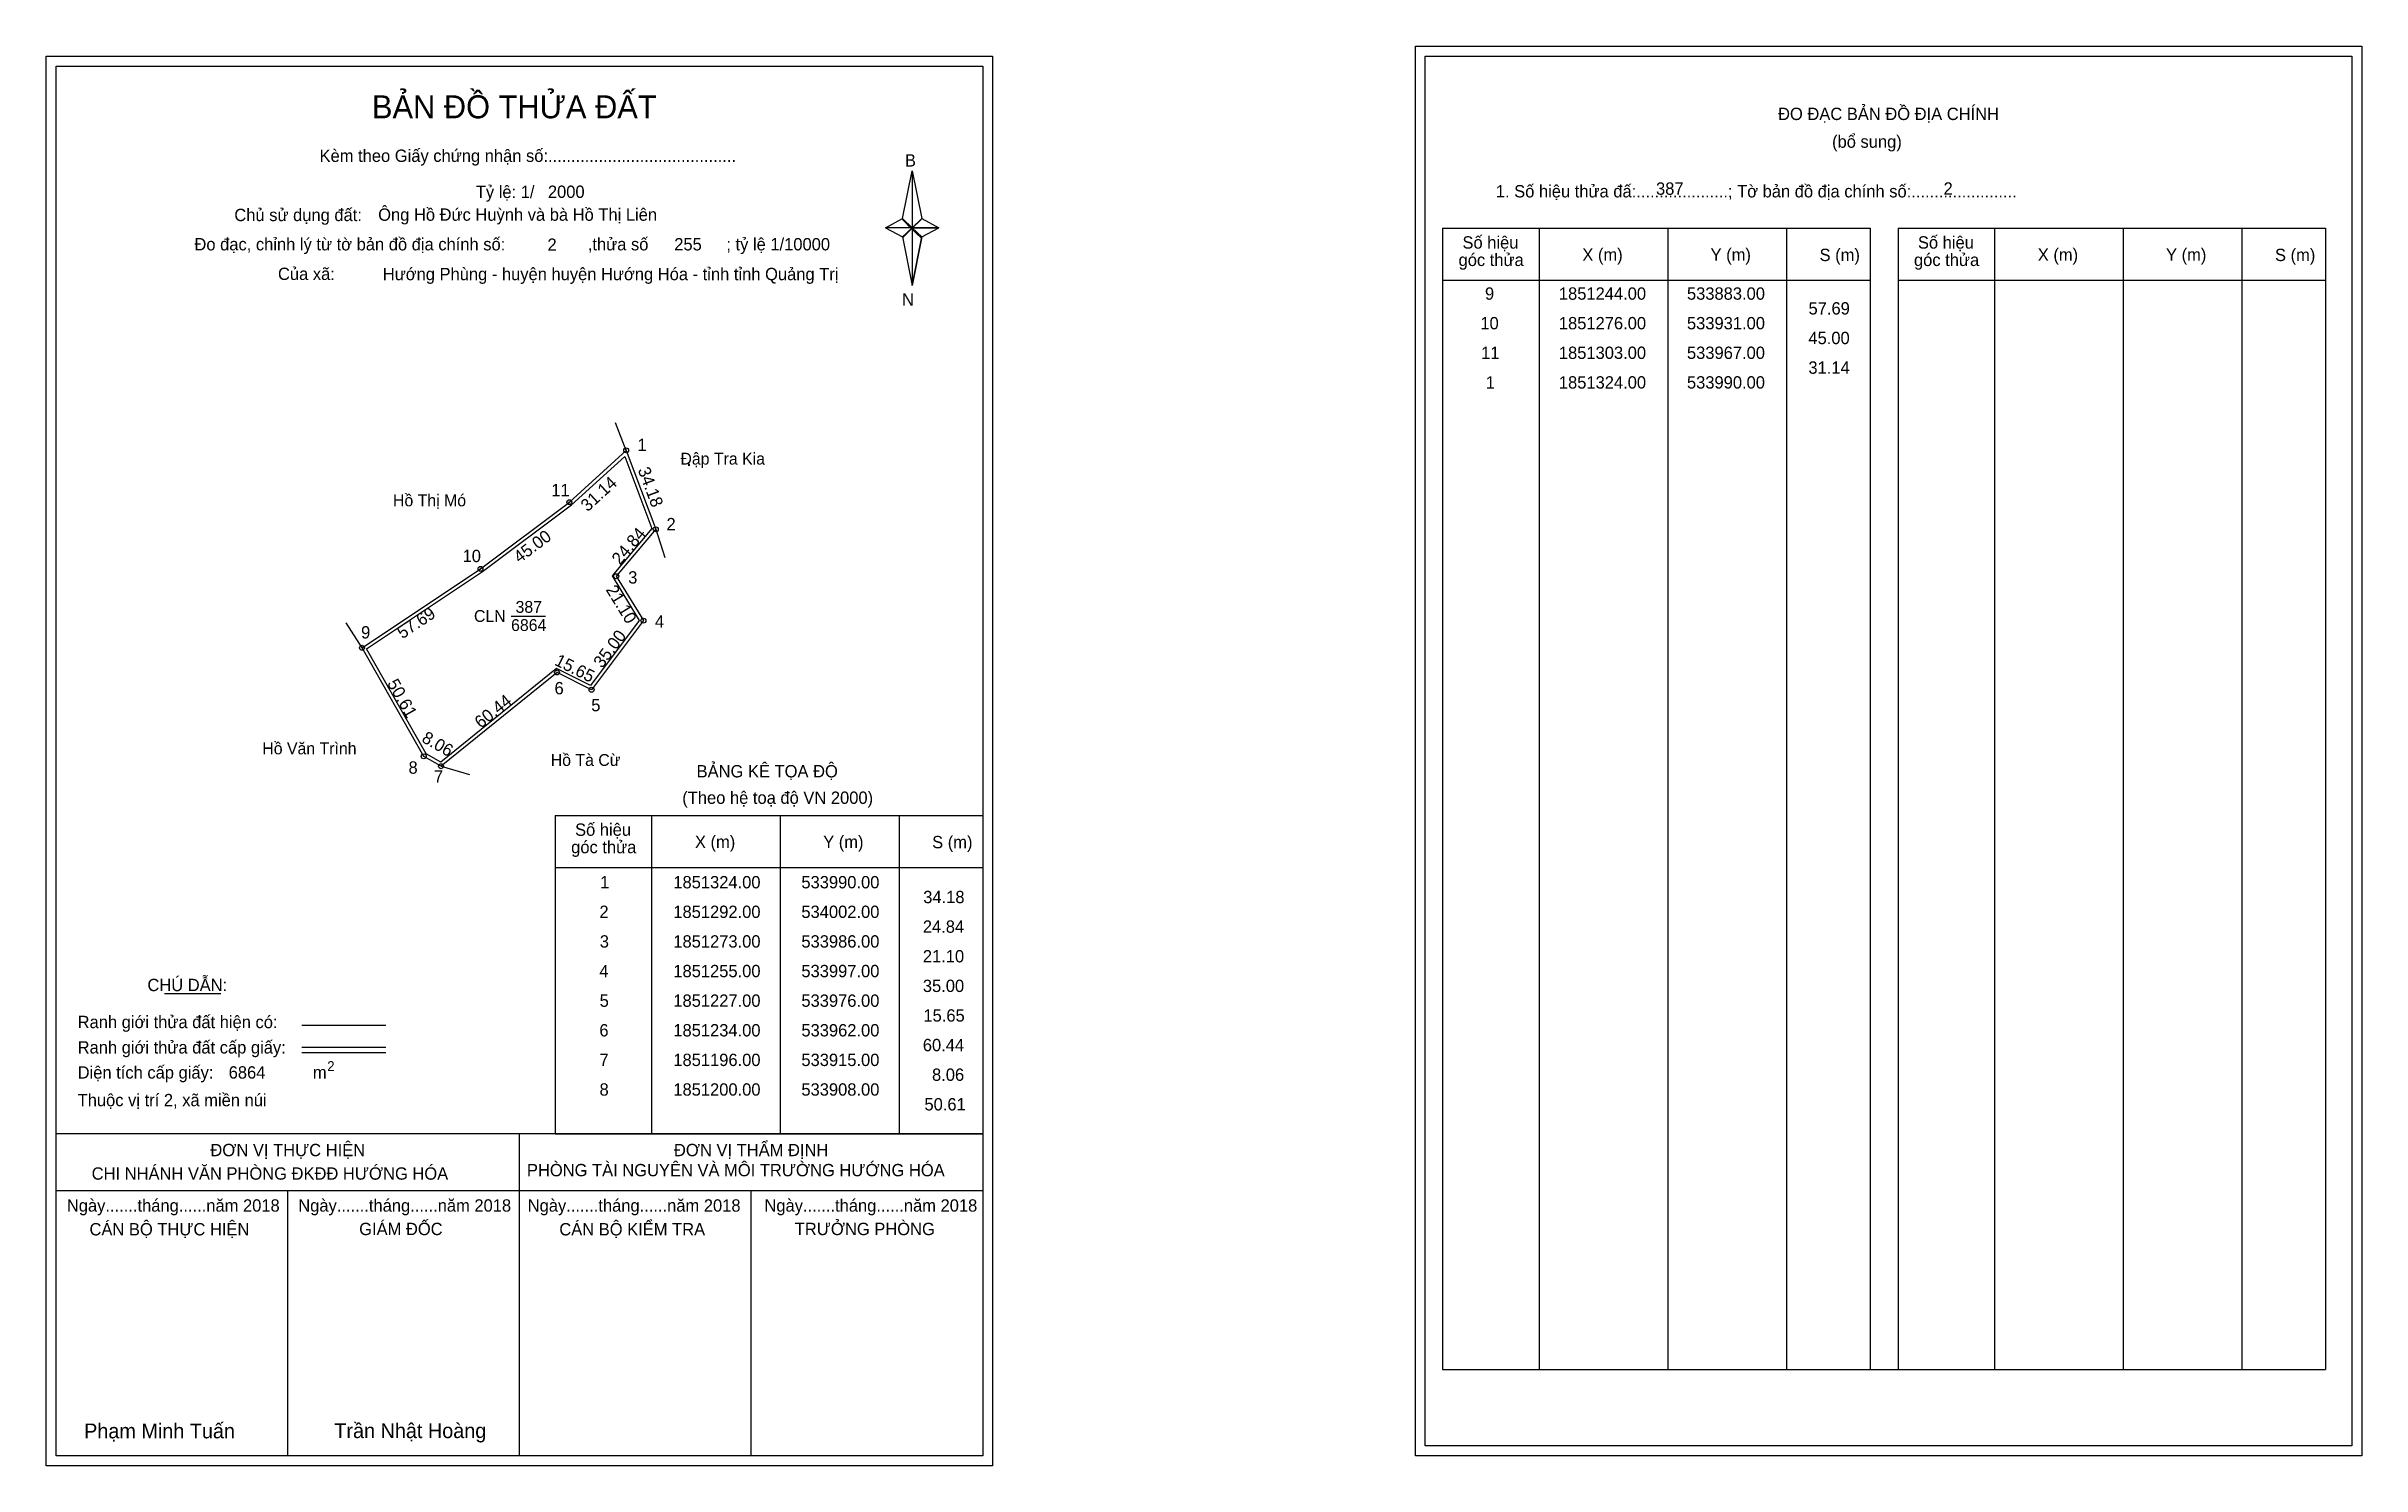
# Model space of a CAD drawing. Extents: x 533755 to 534693, y 1850913 to 1851488.
import ezdxf

# ---------------------------------------------------------------- set-up
doc = ezdxf.new("R2010")
doc.units = 0
for name, color, linetype in [('Level 1', 7, 'Continuous'), ('Level 10', 7, 'Continuous'), ('Level 11', 7, 'Continuous'), ('Level 13', 7, 'Continuous'), ('Level 27', 7, 'Continuous'), ('Level 3', 7, 'Continuous'), ('Level 36', 7, 'Continuous'), ('Level 49', 7, 'Continuous'), ('Level 53', 7, 'Continuous'), ('Level 55', 7, 'Continuous'), ('Level 6', 7, 'Continuous'), ('Level 60', 7, 'Continuous'), ('Level 63', 7, 'Continuous'), ('Level 9', 7, 'Continuous')]:
    doc.layers.add(name, color=color, linetype=linetype)

msp = doc.modelspace()

# ---------------------------------------------------------------- linework, layer by layer
at = {"layer": 'Level 1'}
for p, q in [((533759.09, 1851479.73), (533759.09, 1851479.73)), ((534313.74, 1851483.73), (534313.74, 1851483.73)), ((534101.94, 1851417.96), (534105.87, 1851437.24)), ((534105.87, 1851437.24), (534105.87, 1851414.19)), ((534105.87, 1851437.24), (534109.81, 1851417.96)), ((534095.05, 1851414.19), (534101.94, 1851417.96)), ((534101.94, 1851417.96), (534105.87, 1851414.19)), ((534105.58, 1851413.76), (534101.94, 1851417.52)), ((534105.87, 1851414.19), (534101.94, 1851410.51)), ((534105.58, 1851413.76), (534101.94, 1851410.07)), ((534101.94, 1851410.07), (534105.58, 1851413.76)), ((534109.51, 1851417.52), (534105.58, 1851413.76)), ((534105.58, 1851413.76), (534109.51, 1851417.52)), ((534109.51, 1851410.07), (534105.58, 1851413.76)), ((534109.81, 1851417.96), (534105.87, 1851414.19)), ((534105.87, 1851414.19), (534105.87, 1851390.79)), ((534105.87, 1851414.19), (534116.69, 1851414.19)), ((534105.87, 1851414.19), (534109.81, 1851410.51)), ((534109.81, 1851410.51), (534116.69, 1851414.19)), ((534320.8, 1851414.02), (534494.01, 1851414.02)), ((534359.98, 1850951.49), (534359.98, 1851414.02)), ((534412.13, 1850951.49), (534412.13, 1851414.02)), ((534460.07, 1851414.02), (534460.07, 1850951.49)), ((534494.01, 1851414.02), (534494.01, 1850951.49)), ((534505.32, 1851414.02), (534678.52, 1851414.02)), ((534544.5, 1850951.49), (534544.5, 1851414.02)), ((534596.64, 1850951.49), (534596.64, 1851414.02)), ((534644.59, 1851414.02), (534644.59, 1850951.49)), ((534678.52, 1851414.02), (534678.52, 1850951.49)), ((534101.94, 1851410.51), (534105.87, 1851390.79)), ((534109.81, 1851410.51), (534105.87, 1851390.79)), ((534320.8, 1851392.96), (534494.01, 1851392.96)), ((534505.32, 1851392.96), (534678.52, 1851392.96)), ((533961.28, 1851176.07), (534134.48, 1851176.07)), ((534000.46, 1851047.02), (534000.46, 1851176.07)), ((534052.6, 1851047.02), (534052.6, 1851176.07)), ((534100.55, 1851176.07), (534100.55, 1851047.02)), ((533961.28, 1851155.02), (534134.48, 1851155.02)), ((533802.93, 1851103.86), (533825.73, 1851103.86)), ((533858.66, 1851091.05), (533892.68, 1851091.05)), ((533858.66, 1851082.15), (533892.68, 1851082.15)), ((533858.66, 1851079.96), (533892.68, 1851079.96)), ((533972.75, 1851047.02), (533759.09, 1851047.02)), ((534134.48, 1851047.02), (533924.8, 1851047.02)), ((533946.79, 1850916.58), (533946.79, 1851047.02)), ((533961.28, 1851047.02), (534134.48, 1851047.02)), ((534134.49, 1851023.92), (533759.09, 1851023.92)), ((533852.94, 1850916.58), (533852.94, 1851023.92)), ((534040.64, 1850916.58), (534040.64, 1851023.92)), ((534320.8, 1850951.49), (534678.52, 1850951.49)), ((534134.48, 1850916.58), (534134.48, 1850916.58)), ((534689.14, 1850920.58), (534689.14, 1850920.58))]:
    msp.add_line(p, q, dxfattribs=at)
for points in [[(534101.94, 1851417.96), (534105.87, 1851437.24), (534105.87, 1851414.19)], [(534095.05, 1851414.19), (534101.94, 1851410.51), (534105.87, 1851414.19)], [(534105.87, 1851414.19), (534109.81, 1851417.96), (534116.69, 1851414.19)], [(534105.87, 1851414.19), (534105.87, 1851390.79), (534109.81, 1851410.51)]]:
    msp.add_lwpolyline(points, close=True, dxfattribs=at)
at = {"layer": 'Level 10'}
for points in [[(533990, 1851324), (534002, 1851292), (533986, 1851273), (533997, 1851255), (533976, 1851227), (533962, 1851234), (533915, 1851196), (533908, 1851200), (533883, 1851244), (533931, 1851276), (533967, 1851303)], [(533989.42, 1851321.57), (534000.4, 1851292.28), (533984.28, 1851273.13), (533995.31, 1851255.08), (533975.58, 1851228.77), (533961.82, 1851235.66), (533914.86, 1851197.69), (533909.03, 1851201.03), (533884.86, 1851243.56), (533931.81, 1851274.86), (533967.89, 1851301.92)]]:
    msp.add_lwpolyline(points, close=True, dxfattribs=at)
at = {"layer": 'Level 11'}
for centre in [(533990, 1851324), (533990, 1851324), (533967, 1851303), (534002, 1851292), (533931, 1851276), (533986, 1851273), (533997, 1851255), (533883, 1851244), (533962, 1851234), (533976, 1851227), (533908, 1851200), (533915, 1851196)]:
    msp.add_circle(centre, 1, dxfattribs=at)
at = {"layer": 'Level 27'}
for p, q in [((533990, 1851324), (533985.73, 1851335.21)), ((534002, 1851292), (534005.69, 1851280.58)), ((533883, 1851244), (533876.51, 1851254.09)), ((533915, 1851196), (533926.51, 1851192.59))]:
    msp.add_line(p, q, dxfattribs=at)
at = {"layer": 'Level 3'}
for p, q in [((534320.8, 1851414.02), (534320.8, 1850951.49)), ((534505.32, 1851414.02), (534505.32, 1850951.49)), ((533961.28, 1851176.07), (533961.28, 1851047.02))]:
    msp.add_line(p, q, dxfattribs=at)
at = {"layer": 'Level 63'}
for points in [[(534309.74, 1851487.73), (534693.14, 1851487.73), (534693.14, 1850916.58), (534309.74, 1850916.58)], [(533755.09, 1851483.73), (534138.49, 1851483.73), (534138.49, 1850912.58), (533755.09, 1850912.58)], [(533759.09, 1851479.73), (534134.49, 1851479.73), (534134.49, 1850916.58), (533759.09, 1850916.58)], [(534313.74, 1851483.73), (534689.14, 1851483.73), (534689.14, 1850920.58), (534313.74, 1850920.58)]]:
    msp.add_lwpolyline(points, close=True, dxfattribs=at)
at = {"layer": 'Level 9'}
msp.add_line((533943.38, 1851256.88), (533957.33, 1851256.88), dxfattribs=at)

# ---------------------------------------------------------------- texts
at = {"layer": 'Level 1'}
for s, height, p in [('BẢN ĐỒ THỬA ĐẤT', 9.3313, (533887.02, 1851458.54)), ('ĐO ĐẠC BẢN ĐỒ ĐỊA CHÍNH', 5, (534456.69, 1851457.85)), ('(bổ sung)', 5, (534478.57, 1851446.61)), ('Kèm theo Giấy chứng nhận số:.........................................', 5, (533865.79, 1851440.88)), ('B', 5, (534102.96, 1851439)), ('1. Số hiệu thửa đấ:....................; Tờ bản đồ địa chính số:.......................', 5, (534342.35, 1851426.49)), ('Chủ sử dụng đất:', 5, (533831.27, 1851416.89)), ('Đo đạc, chỉnh lý từ tờ bản đồ địa chính số:                  ,thửa số                 ; tỷ lệ 1/10000', 5, (533815.1, 1851405.03)), ('góc thửa', 5, (534327.25, 1851398.69)), ('Số hiệu', 5, (534328.83, 1851405.75)), ('X (m)', 5, (534377.4, 1851400.8)), ('Y (m)', 5, (534429.35, 1851400.8)), ('S (m)', 5, (534473.51, 1851400.7)), ('góc thửa', 5, (534511.76, 1851398.69)), ('Số hiệu', 5, (534513.35, 1851405.75)), ('X (m)', 5, (534561.91, 1851400.8)), ('Y (m)', 5, (534613.87, 1851400.8)), ('S (m)', 5, (534658.02, 1851400.7)), ('Của xã:', 5, (533848.95, 1851393.03)), ('N', 5, (534101.76, 1851382.66)), ('BẢNG KÊ TỌA ĐỘ', 5, (534018.55, 1851191.48)), ('(Theo hệ toạ độ VN 2000)', 5, (534012.74, 1851180.76)), ('Số hiệu', 5, (533969.31, 1851167.81)), ('X (m)', 5, (534017.87, 1851162.86)), ('Y (m)', 5, (534069.83, 1851162.86)), ('góc thửa', 5, (533967.73, 1851160.75)), ('S (m)', 5, (534113.98, 1851162.76)), ('CHÚ DẪN:', 5, (533796.05, 1851104.87)), ('Ranh giới thửa đất hiện có:', 5, (533767.79, 1851089.87)), ('Ranh giới thửa đất cấp giấy:', 5, (533767.79, 1851079.59)), ('Diện tích cấp giấy:', 5, (533767.79, 1851069.43)), ('2', 4, (533868.89, 1851072.49)), ('m', 5, (533863.1, 1851069.47)), ('Thuộc vị trí 2, xã miền núi', 5, (533767.79, 1851058.23)), ('ĐƠN VỊ THỰC HIỆN', 5, (533821.56, 1851037.99)), ('ĐƠN VỊ THẨM ĐỊNH', 5, (534009.36, 1851037.99)), ('CHI NHÁNH VĂN PHÒNG ĐKĐĐ HƯỚNG HÓA', 5, (533773.47, 1851028.47)), ('PHÒNG TÀI NGUYÊN VÀ MÔI TRƯỜNG HƯỚNG HÓA', 5, (533949.81, 1851029.85)), ('Ngày.......tháng......năm 2018', 5, (533763.42, 1851015.52)), ('Ngày.......tháng......năm 2018', 5, (533857.17, 1851015.52)), ('Ngày.......tháng......năm 2018', 5, (533950.12, 1851015.52)), ('Ngày.......tháng......năm 2018', 5, (534046.03, 1851015.52)), ('CÁN BỘ THỰC HIỆN', 5, (533772.59, 1851005.89)), ('GIÁM ĐỐC', 5, (533881.85, 1851006.01)), ('CÁN BỘ KIỂM TRA', 5, (533962.93, 1851005.89)), ('TRƯỞNG PHÒNG', 5, (534058.31, 1851006.01)), ('Phạm Minh Tuấn', 6, (533770.41, 1850923.66)), ('Trần Nhật Hoàng', 6, (533871.79, 1850923.76))]:
    msp.add_text(s, height=height, dxfattribs=at).set_placement(p)
at = {"layer": 'Level 11'}
msp.add_text('Tỷ lệ: 1/', height=5, dxfattribs=at).set_placement((533929.1, 1851426.25))
at = {"layer": 'Level 13'}
for s, p in [('387', (533945.2, 1851258.16)), ('CLN', (533928.35, 1851254.48)), ('6864', (533943.39, 1851250.8))]:
    msp.add_text(s, height=4.8, dxfattribs=at).set_placement(p)
at = {"layer": 'Level 36'}
msp.add_text('.', height=6, dxfattribs=at).set_placement((534014.33, 1851317.64))
at = {"layer": 'Level 49'}
for s, rotation, p in [('31.14', 42.39744, (533974.38, 1851298.9)), ('34.18', 290.55605, (533994.65, 1851316.15)), ('45.00', 36.8699, (533946.79, 1851278.09)), ('24.84', 49.89909, (533987.51, 1851277.27)), ('21.10', 301.42957, (533981.6, 1851267.54)), ('57.69', 33.69007, (533899.33, 1851247.41)), ('35.00', 53.1301, (533980.31, 1851235.42)), ('15.65', 333.43495, (533960.63, 1851237.25)), ('50.61', 299.60445, (533893.01, 1851229.62)), ('60.44', 38.95591, (533931.13, 1851211.1)), ('8.06', 330.25512, (533906.8, 1851206.11))]:
    msp.add_text(s, height=5, rotation=rotation, dxfattribs=at).set_placement(p)
at = {"layer": 'Level 53'}
for s, p in [('9', (534337.95, 1851385.04)), ('1851244.00', (534367.89, 1851385.04)), ('533883.00', (534419.78, 1851385.04)), ('57.69', (534469.04, 1851379.04)), ('10', (534336.08, 1851373.04)), ('1851276.00', (534367.89, 1851373.04)), ('533931.00', (534419.78, 1851373.04)), ('11', (534336.4, 1851361.04)), ('1851303.00', (534367.89, 1851361.04)), ('533967.00', (534419.78, 1851361.04)), ('45.00', (534468.98, 1851367.04)), ('31.14', (534468.98, 1851355.04)), ('1', (534338.25, 1851349.04)), ('1851324.00', (534367.89, 1851349.04)), ('533990.00', (534419.78, 1851349.04)), ('1', (533979.48, 1851146.52)), ('1851324.00', (534009.12, 1851146.52)), ('533990.00', (534061, 1851146.52)), ('34.18', (534110.37, 1851140.52)), ('2', (533979.18, 1851134.52)), ('1851292.00', (534009.12, 1851134.52)), ('534002.00', (534061, 1851134.52)), ('24.84', (534110.2, 1851128.52)), ('3', (533979.33, 1851122.52)), ('1851273.00', (534009.12, 1851122.52)), ('533986.00', (534061, 1851122.52)), ('21.10', (534110.21, 1851116.52)), ('4', (533979.15, 1851110.52)), ('1851255.00', (534009.12, 1851110.52)), ('533997.00', (534061, 1851110.52)), ('5', (533979.27, 1851098.52)), ('1851227.00', (534009.12, 1851098.52)), ('533976.00', (534061, 1851098.52)), ('35.00', (534110.21, 1851104.52)), ('15.65', (534110.44, 1851092.52)), ('6', (533979.16, 1851086.52)), ('1851234.00', (534009.12, 1851086.52)), ('533962.00', (534061, 1851086.52)), ('60.44', (534110.2, 1851080.52)), ('7', (533979.19, 1851074.52)), ('1851196.00', (534009.12, 1851074.52)), ('533915.00', (534061, 1851074.52)), ('8', (533979.23, 1851062.52)), ('1851200.00', (534009.12, 1851062.52)), ('533908.00', (534061, 1851062.52)), ('8.06', (534113.93, 1851068.52)), ('50.61', (534110.86, 1851056.52))]:
    msp.add_text(s, height=5, dxfattribs=at).set_placement(p)
at = {"layer": 'Level 55'}
for s, height, p in [('384', 0.22, (533989.76, 1851323.78)), ('384', 0.22, (533989.76, 1851323.78)), ('1', 0.8, (533989.78, 1851324)), ('0', 0.22, (533989.92, 1851323.78)), ('11', 0.8, (533966.48, 1851303)), ('384', 0.22, (533966.76, 1851302.78)), ('384', 0.22, (533966.76, 1851302.78)), ('394', 0.22, (534001.76, 1851291.78)), ('2', 0.8, (534001.73, 1851292)), ('0', 0.22, (534001.92, 1851291.78)), ('10', 0.8, (533930.43, 1851276)), ('384', 0.22, (533930.76, 1851275.78)), ('384', 0.22, (533930.76, 1851275.78)), ('394', 0.22, (533985.76, 1851272.78)), ('3', 0.8, (533985.75, 1851273)), ('4', 0.8, (533996.72, 1851255)), ('394', 0.22, (533996.76, 1851254.78)), ('384', 0.22, (533882.76, 1851243.78)), ('384', 0.22, (533882.76, 1851243.78)), ('9', 0.8, (533882.73, 1851244)), ('398', 0.22, (533882.77, 1851243.78)), ('398', 0.22, (533882.77, 1851243.78)), ('394', 0.22, (533961.76, 1851233.78)), ('6', 0.8, (533961.73, 1851234)), ('394', 0.22, (533975.76, 1851226.78)), ('5', 0.8, (533975.74, 1851227)), ('8', 0.8, (533907.74, 1851200)), ('398', 0.22, (533907.77, 1851199.78)), ('398', 0.22, (533907.77, 1851199.78)), ('7', 0.8, (533914.73, 1851196)), ('394', 0.22, (533914.76, 1851195.78)), ('398', 0.22, (533914.77, 1851195.78)), ('398', 0.22, (533914.77, 1851195.78))]:
    msp.add_text(s, height=height, dxfattribs=at).set_placement(p)
at = {"layer": 'Level 6'}
for s, p in [('2000', (533958.3, 1851426.29)), ('387', (534407.25, 1851427.57)), ('2', (534523.74, 1851427.61)), ('Ông Hồ Đức Huỳnh và bà Hồ Thị Liên', (533889.54, 1851417.03)), ('2', (533958.14, 1851404.85)), ('255', (534009.49, 1851405.01)), (' Hướng Phùng - huyện huyện Hướng Hóa - tỉnh tỉnh Quảng Trị', (533889.56, 1851392.95)), ('6864', (533828.97, 1851069.44))]:
    msp.add_text(s, height=5, dxfattribs=at).set_placement(p)
at = {"layer": 'Level 60'}
for s, p in [('Đập Tra Kia', (534012, 1851318.24)), ('Hồ Thị Mó', (533895.55, 1851301.34)), ('Hồ Văn Trình', (533842.6, 1851200.83)), ('Hồ Tà Cừ', (533959.46, 1851196.13))]:
    msp.add_text(s, height=4.8, dxfattribs=at).set_placement(p)
at = {"layer": 'Level 9'}
for s, p in [('1', (533994.59, 1851323.76)), ('11', (533959.68, 1851305.43)), ('2', (534006.35, 1851291.61)), ('10', (533923.74, 1851278.72)), ('3', (533990.84, 1851270.02)), ('9', (533882.62, 1851247.77)), ('4', (534001.67, 1851252.2)), ('6', (533960.99, 1851225.14)), ('5', (533975.87, 1851218.27)), ('8', (533901.83, 1851192.98)), ('7', (533912.12, 1851189.32))]:
    msp.add_text(s, height=5, dxfattribs=at).set_placement(p)

doc.saveas('drawing.dxf')
